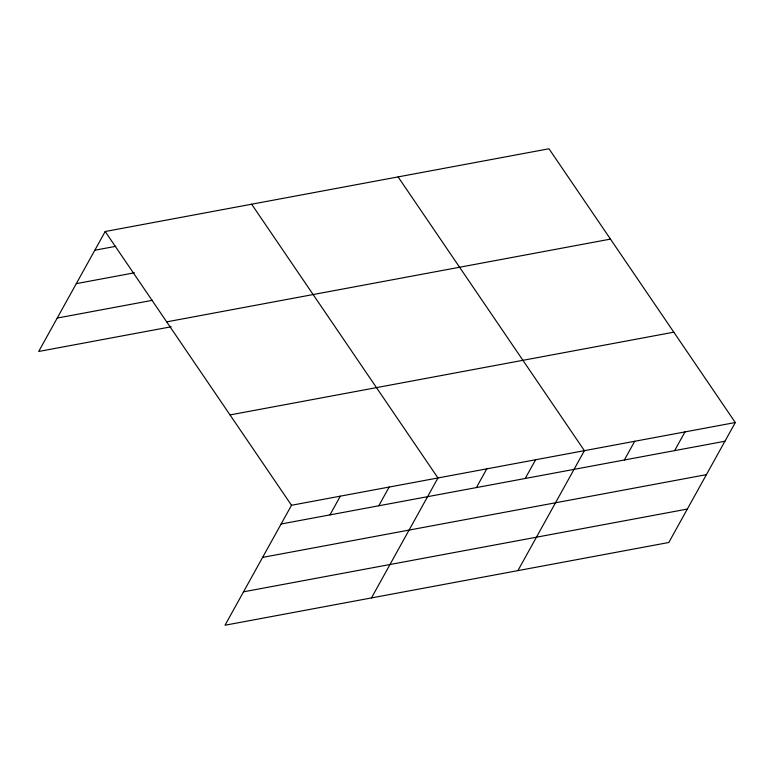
<?xml version="1.0" encoding="UTF-8"?>
<svg xmlns="http://www.w3.org/2000/svg" width="774" height="774" viewBox="0 0 774 774"><rect width="100%" height="100%" fill="white"/><g stroke="black" fill="none" stroke-linecap="round" stroke-linejoin="round"><path stroke-width="1.16" d="M735.3 422.527L291.508 505.267L225.011 625.228L668.804 542.487L735.3 422.527L548.989 148.772L105.196 231.513L38.7 351.473L171.199 326.773M329.956 514.884L340.328 496.173M378.767 505.78L389.148 487.069M371.462 597.925L437.958 477.964L251.647 204.21M476.407 487.581L486.778 468.86M525.217 478.477L535.598 459.766M517.912 570.622L584.409 450.662L398.097 176.898M624.337 459.998L634.709 441.277M674.628 450.613L685 431.902M94.825 250.225L115.742 246.326M76.297 283.642L134.415 272.806M57.218 318.066L152.526 300.293M166.681 321.858L610.463 239.108M230.023 414.932L673.815 332.181M281.136 523.988L724.928 441.238M262.618 557.396L706.41 474.646M243.539 591.82L687.322 509.069M105.196 231.513L291.508 505.267"/></g></svg>
